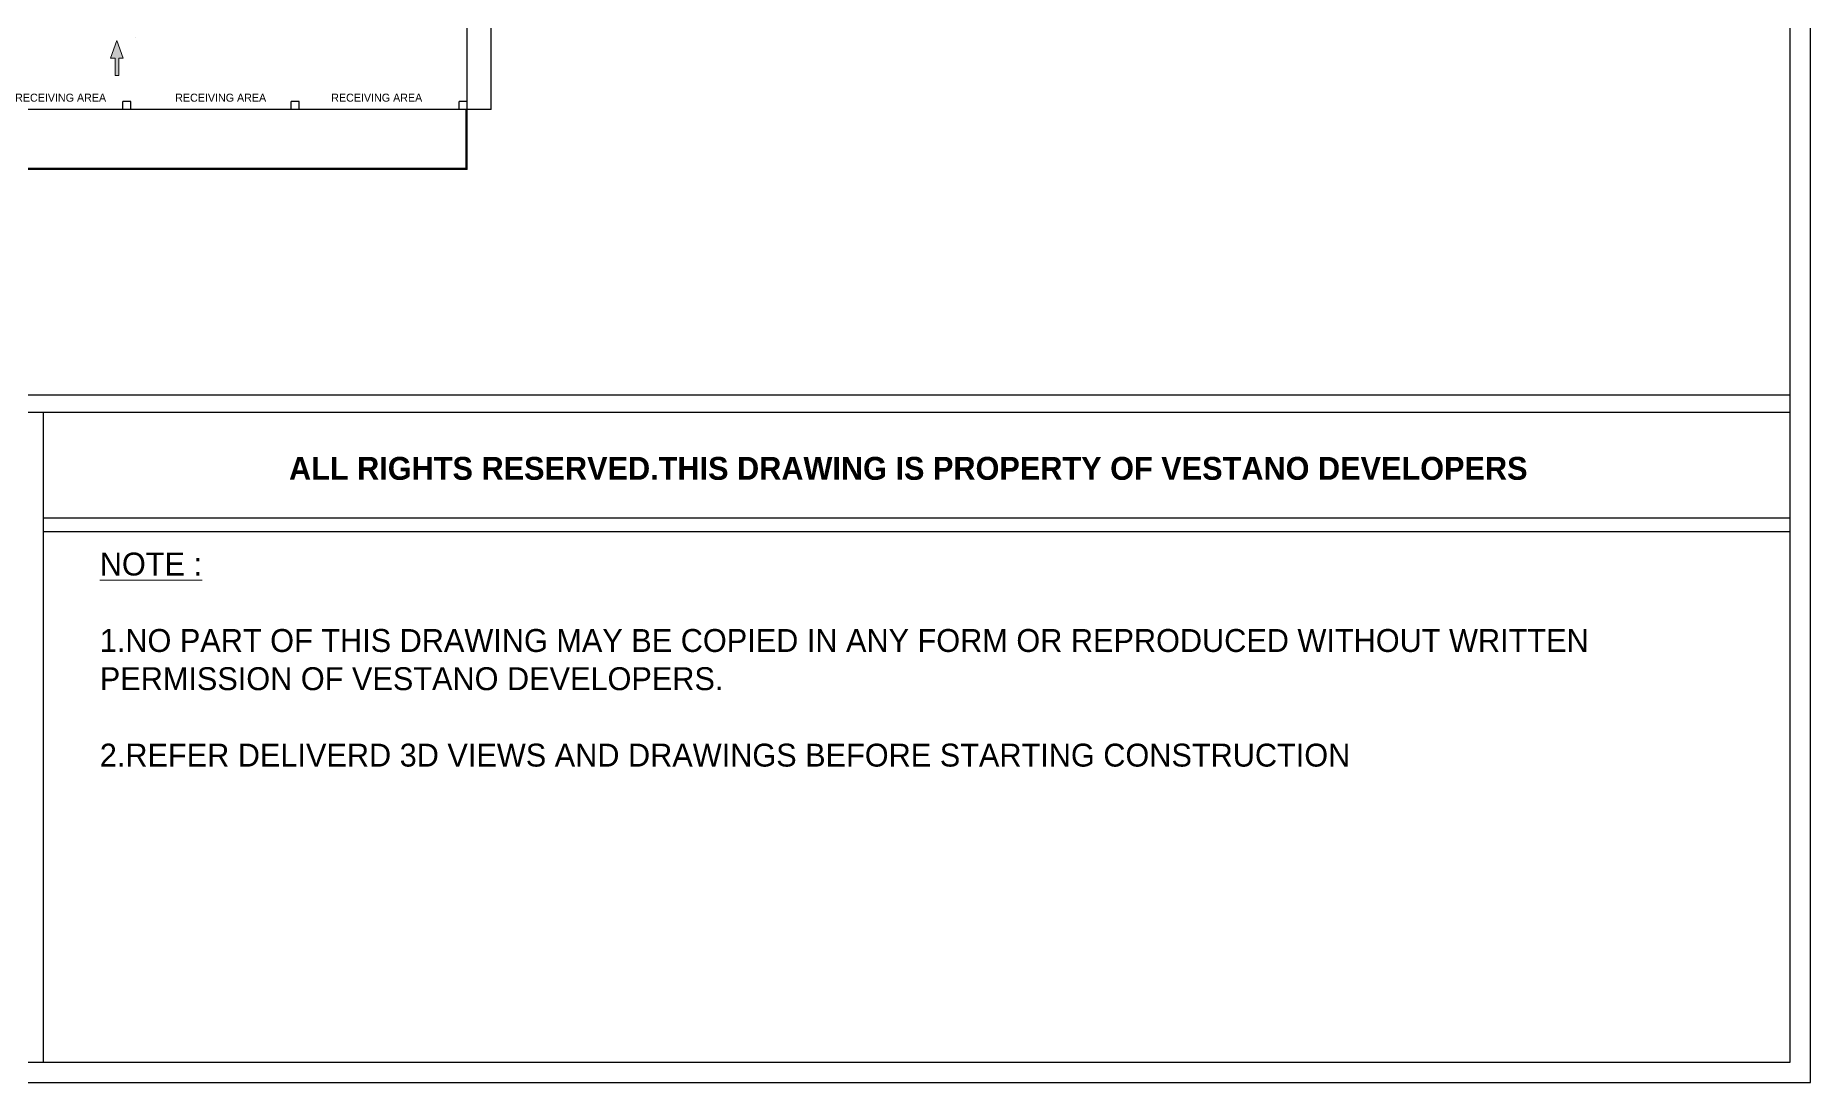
# Model space of a CAD drawing. Header units: centimetres. Extents: x 382474 to 805140, y 51501 to 135682.
# Drawn here: x 388746 to 393182, y 61898 to 64515 of the extents above; entities that cross this region are included whole.
import ezdxf

# ---------------------------------------------------------------- set-up
doc = ezdxf.new("R2010")
doc.units = ezdxf.units.CM
for name, color, linetype in [('D RACK', 7, 'Continuous'), ('LVI_FLOOR BEDS - GENERAL', 254, 'Continuous'), ('Sheet Template', 7, 'Continuous'), ('text 1', 7, 'Continuous')]:
    doc.layers.add(name, color=color, linetype=linetype)
doc.layers.add('hattch', color=252, linetype='Continuous', lineweight=0)
doc.layers.add('SPN-DIM', color=8, linetype='Continuous', lineweight=15)
doc.styles.add('ARIAL', font='arial.ttf')
doc.styles.get("Standard").update_dxf_attribs({"font": 'arial.ttf'})

msp = doc.modelspace()

# ---------------------------------------------------------------- hatches: boundary and pattern name
at = {"layer": 'LVI_FLOOR BEDS - GENERAL', "lineweight": -3, "transparency": 33554508}
h = msp.add_hatch(color=1, dxfattribs=at)
h.dxf.hatch_style = 1
h.paths.add_polyline_path([(388954.1, 64415.7), (388945, 64415.7), (388945, 64458.8), (388933.8, 64458.8), (388949.5, 64502.8), (388965.3, 64458.8), (388954.1, 64458.8)])
h = msp.add_hatch(color=1, dxfattribs=at)
h.dxf.hatch_style = 1
h.paths.add_polyline_path([(388954.1, 64415.7), (388945, 64415.7), (388945, 64458.8), (388933.8, 64458.8), (388949.5, 64502.8), (388965.3, 64458.8), (388954.1, 64458.8)])
h = msp.add_hatch(color=1, dxfattribs=at)
h.dxf.hatch_style = 1
h.paths.add_polyline_path([(388954.1, 64415.7), (388945, 64415.7), (388945, 64458.8), (388933.8, 64458.8), (388949.5, 64502.8), (388965.3, 64458.8), (388954.1, 64458.8)])
h = msp.add_hatch(color=1, dxfattribs=at)
h.dxf.hatch_style = 1
h.paths.add_polyline_path([(388954.1, 64415.7), (388945, 64415.7), (388945, 64458.8), (388933.8, 64458.8), (388949.5, 64502.8), (388965.3, 64458.8), (388954.1, 64458.8)])
h = msp.add_hatch(color=1, dxfattribs=at)
h.dxf.hatch_style = 1
h.paths.add_polyline_path([(388954.1, 64415.7), (388945, 64415.7), (388945, 64458.8), (388933.8, 64458.8), (388949.5, 64502.8), (388965.3, 64458.8), (388954.1, 64458.8)])
h = msp.add_hatch(color=1, dxfattribs=at)
h.dxf.hatch_style = 1
h.paths.add_polyline_path([(388954.1, 64415.7), (388945, 64415.7), (388945, 64458.8), (388933.8, 64458.8), (388949.5, 64502.8), (388965.3, 64458.8), (388954.1, 64458.8)])
h = msp.add_hatch(color=1, dxfattribs=at)
h.dxf.hatch_style = 1
h.paths.add_polyline_path([(388954.1, 64415.7), (388945, 64415.7), (388945, 64458.8), (388933.8, 64458.8), (388949.5, 64502.8), (388965.3, 64458.8), (388954.1, 64458.8)])
h = msp.add_hatch(color=1, dxfattribs=at)
h.dxf.hatch_style = 1
h.paths.add_polyline_path([(388954.1, 64415.7), (388945, 64415.7), (388945, 64458.8), (388933.8, 64458.8), (388949.5, 64502.8), (388965.3, 64458.8), (388954.1, 64458.8)])
h = msp.add_hatch(color=1, dxfattribs=at)
h.dxf.hatch_style = 1
h.paths.add_polyline_path([(388954.1, 64415.7), (388945, 64415.7), (388945, 64458.8), (388933.8, 64458.8), (388949.5, 64502.8), (388965.3, 64458.8), (388954.1, 64458.8)])
h = msp.add_hatch(color=1, dxfattribs=at)
h.dxf.hatch_style = 1
h.paths.add_polyline_path([(388954.1, 64415.7), (388945, 64415.7), (388945, 64458.8), (388933.8, 64458.8), (388949.5, 64502.8), (388965.3, 64458.8), (388954.1, 64458.8)])
h = msp.add_hatch(color=1, dxfattribs=at)
h.dxf.hatch_style = 1
h.paths.add_polyline_path([(388954.1, 64415.7), (388945, 64415.7), (388945, 64458.8), (388933.8, 64458.8), (388949.5, 64502.8), (388965.3, 64458.8), (388954.1, 64458.8)])
h = msp.add_hatch(color=1, dxfattribs=at)
h.dxf.hatch_style = 1
h.paths.add_polyline_path([(388954.1, 64415.7), (388945, 64415.7), (388945, 64458.8), (388933.8, 64458.8), (388949.5, 64502.8), (388965.3, 64458.8), (388954.1, 64458.8)])
h = msp.add_hatch(color=1, dxfattribs=at)
h.dxf.hatch_style = 1
h.paths.add_polyline_path([(388954.1, 64415.7), (388945, 64415.7), (388945, 64458.8), (388933.8, 64458.8), (388949.5, 64502.8), (388965.3, 64458.8), (388954.1, 64458.8)])
h = msp.add_hatch(color=1, dxfattribs=at)
h.dxf.hatch_style = 1
h.paths.add_polyline_path([(388954.1, 64415.7), (388945, 64415.7), (388945, 64458.8), (388933.8, 64458.8), (388949.5, 64502.8), (388965.3, 64458.8), (388954.1, 64458.8)])
h = msp.add_hatch(color=1, dxfattribs=at)
h.dxf.hatch_style = 1
h.paths.add_polyline_path([(388954.1, 64415.7), (388945, 64415.7), (388945, 64458.8), (388933.8, 64458.8), (388949.5, 64502.8), (388965.3, 64458.8), (388954.1, 64458.8)])
h = msp.add_hatch(color=1, dxfattribs=at)
h.dxf.hatch_style = 1
h.paths.add_polyline_path([(388954.1, 64415.7), (388945, 64415.7), (388945, 64458.8), (388933.8, 64458.8), (388949.5, 64502.8), (388965.3, 64458.8), (388954.1, 64458.8)])

# ---------------------------------------------------------------- linework, layer by layer
for p, q in [((389884.6, 64330.7), (389884.6, 65480.7)), ((389884.6, 64330.7), (389884.6, 65480.7)), ((389884.6, 64330.7), (389884.6, 65480.7)), ((389884.6, 64330.7), (389884.6, 65480.7)), ((389824.6, 64180.7), (389824.6, 65390.7)), ((389824.6, 64180.7), (389824.6, 65390.7)), ((389824.6, 64180.7), (389824.6, 65390.7)), ((389824.6, 64180.7), (389824.6, 65390.7)), ((389884.6, 64330.7), (389884.6, 65390.7)), ((389884.6, 64330.7), (389884.6, 65390.7)), ((389884.6, 64330.7), (387915.6, 64330.7)), ((389884.6, 64330.7), (387915.6, 64330.7)), ((389884.6, 64330.7), (387915.6, 64330.7)), ((389884.6, 64330.7), (387915.6, 64330.7)), ((388984.6, 64350.7), (388964.6, 64350.7)), ((388964.6, 64330.7), (388964.6, 64350.7)), ((388964.6, 64330.7), (388964.6, 64350.7)), ((388964.6, 64330.7), (388964.6, 64350.7)), ((388964.6, 64330.7), (388964.6, 64350.7)), ((388984.6, 64350.7), (388964.6, 64350.7)), ((388964.6, 64330.7), (388964.6, 64350.7)), ((388964.6, 64330.7), (388964.6, 64350.7)), ((388964.6, 64330.7), (388964.6, 64350.7)), ((388964.6, 64330.7), (388964.6, 64350.7)), ((388984.6, 64350.7), (388964.6, 64350.7)), ((388964.6, 64330.7), (388964.6, 64350.7)), ((388964.6, 64330.7), (388964.6, 64350.7)), ((388964.6, 64330.7), (388964.6, 64350.7)), ((388964.6, 64330.7), (388964.6, 64350.7)), ((388984.6, 64350.7), (388964.6, 64350.7)), ((388964.6, 64330.7), (388964.6, 64350.7)), ((388964.6, 64330.7), (388964.6, 64350.7)), ((388964.6, 64330.7), (388964.6, 64350.7)), ((388964.6, 64330.7), (388964.6, 64350.7)), ((388984.6, 64330.7), (388984.6, 64350.7)), ((388984.6, 64330.7), (388984.6, 64350.7)), ((388984.6, 64330.7), (388984.6, 64350.7)), ((388984.6, 64330.7), (388984.6, 64350.7)), ((388984.6, 64330.7), (388984.6, 64350.7)), ((388984.6, 64330.7), (388984.6, 64350.7)), ((388984.6, 64330.7), (388984.6, 64350.7)), ((388984.6, 64330.7), (388984.6, 64350.7)), ((389384.6, 64330.7), (389384.6, 64350.7)), ((389384.6, 64330.7), (389384.6, 64350.7)), ((389404.6, 64350.7), (389384.6, 64350.7)), ((389384.6, 64330.7), (389384.6, 64350.7)), ((389384.6, 64330.7), (389384.6, 64350.7)), ((389404.6, 64350.7), (389384.6, 64350.7)), ((389384.6, 64330.7), (389384.6, 64350.7)), ((389384.6, 64330.7), (389384.6, 64350.7)), ((389404.6, 64350.7), (389384.6, 64350.7)), ((389384.6, 64330.7), (389384.6, 64350.7)), ((389384.6, 64330.7), (389384.6, 64350.7)), ((389404.6, 64350.7), (389384.6, 64350.7)), ((389404.6, 64330.7), (389404.6, 64350.7)), ((389404.6, 64330.7), (389404.6, 64350.7)), ((389404.6, 64330.7), (389404.6, 64350.7)), ((389404.6, 64330.7), (389404.6, 64350.7)), ((389804.6, 64330.7), (389804.6, 64350.7)), ((389824.6, 64350.7), (389804.6, 64350.7)), ((389804.6, 64330.7), (389804.6, 64350.7)), ((389824.6, 64350.7), (389804.6, 64350.7)), ((389804.6, 64330.7), (389804.6, 64350.7)), ((389824.6, 64350.7), (389804.6, 64350.7)), ((389804.6, 64330.7), (389804.6, 64350.7)), ((389824.6, 64350.7), (389804.6, 64350.7)), ((389822.6, 64182.7), (389822.6, 64330.7)), ((389822.6, 64182.7), (389822.6, 64330.7)), ((389824.6, 64330.7), (389824.6, 64330.7)), ((389824.6, 64330.7), (389824.6, 64330.7)), ((389824.6, 64330.7), (389824.6, 64330.7)), ((389824.6, 64330.7), (389824.6, 64330.7)), ((389824.6, 64180.7), (388644.6, 64180.7)), ((389824.6, 64180.7), (388644.6, 64180.7)), ((389824.6, 64180.7), (388644.6, 64180.7)), ((389824.6, 64180.7), (388644.6, 64180.7)), ((389822.6, 64182.7), (388646.6, 64182.7)), ((389822.6, 64182.7), (388646.6, 64182.7))]:
    msp.add_line(p, q)
for points in [[(382474.4, 69469.8), (382474.4, 61898.1), (393181.8, 61898.1), (393181.8, 69469.8)], [(382474.4, 69469.8), (382474.4, 61898.1), (393181.8, 61898.1), (393181.8, 69469.8)], [(382474.4, 69469.8), (382474.4, 61898.1), (393181.8, 61898.1), (393181.8, 69469.8)], [(382474.4, 69469.8), (382474.4, 61898.1), (393181.8, 61898.1), (393181.8, 69469.8)], [(382525.4, 69418.8), (382525.4, 61949.1), (393130.8, 61949.1), (393130.8, 69418.8)], [(382525.4, 69418.8), (382525.4, 61949.1), (393130.8, 61949.1), (393130.8, 69418.8)], [(382525.4, 69418.8), (382525.4, 61949.1), (393130.8, 61949.1), (393130.8, 69418.8)], [(382525.4, 69418.8), (382525.4, 61949.1), (393130.8, 61949.1), (393130.8, 69418.8)]]:
    msp.add_lwpolyline(points, close=True)
at = {"layer": 'D RACK', "color": 251, "lineweight": 18, "true_color": 0x636466}
msp.add_line((388995.6, 64510.5), (388995.6, 64510.5), dxfattribs=at)
msp.add_line((388995.6, 64510.5), (388995.6, 64510.5), dxfattribs=at)
at = {"layer": 'hattch', "color": 0, "lineweight": -3}
for p, q in [((393130.8, 63616.5), (382525.4, 63616.5)), ((393130.8, 63616.5), (382525.4, 63616.5)), ((393130.8, 63616.5), (382525.4, 63616.5)), ((393130.8, 63616.5), (382525.4, 63616.5)), ((393130.8, 63572.8), (382525.4, 63572.8)), ((393130.8, 63572.8), (382525.4, 63572.8)), ((393130.8, 63572.8), (382525.4, 63572.8)), ((393130.8, 63572.8), (382525.4, 63572.8))]:
    msp.add_line(p, q, dxfattribs=at)
at = {"layer": 'Sheet Template'}
for p, q in [((388765, 63572.8), (388765, 61949.1)), ((388765, 63572.8), (388765, 61949.1)), ((388765, 63572.8), (388765, 61949.1)), ((388765, 63572.8), (388765, 61949.1)), ((393130.8, 63308.8), (388765, 63308.8)), ((393130.8, 63308.8), (388765, 63308.8)), ((393130.8, 63308.8), (388765, 63308.8)), ((393130.8, 63308.8), (388765, 63308.8)), ((393130.8, 63274.8), (388765, 63274.8)), ((393130.8, 63274.8), (388765, 63274.8)), ((393130.8, 63274.8), (388765, 63274.8)), ((393130.8, 63274.8), (388765, 63274.8))]:
    msp.add_line(p, q, dxfattribs=at)
at = {"layer": 'SPN-DIM', "color": 251, "true_color": 0x636466}
msp.add_lwpolyline([(388954.1, 64415.7), (388945, 64415.7), (388945, 64458.8), (388933.8, 64458.8), (388949.5, 64502.8), (388965.3, 64458.8), (388954.1, 64458.8), (388954.1, 64415.7)], dxfattribs=at)
msp.add_lwpolyline([(388954.1, 64415.7), (388945, 64415.7), (388945, 64458.8), (388933.8, 64458.8), (388949.5, 64502.8), (388965.3, 64458.8), (388954.1, 64458.8), (388954.1, 64415.7)], dxfattribs=at)
msp.add_lwpolyline([(388954.1, 64415.7), (388945, 64415.7), (388945, 64458.8), (388933.8, 64458.8), (388949.5, 64502.8), (388965.3, 64458.8), (388954.1, 64458.8), (388954.1, 64415.7)], dxfattribs=at)
msp.add_lwpolyline([(388954.1, 64415.7), (388945, 64415.7), (388945, 64458.8), (388933.8, 64458.8), (388949.5, 64502.8), (388965.3, 64458.8), (388954.1, 64458.8), (388954.1, 64415.7)], dxfattribs=at)
msp.add_lwpolyline([(388954.1, 64415.7), (388945, 64415.7), (388945, 64458.8), (388933.8, 64458.8), (388949.5, 64502.8), (388965.3, 64458.8), (388954.1, 64458.8), (388954.1, 64415.7)], dxfattribs=at)
msp.add_lwpolyline([(388954.1, 64415.7), (388945, 64415.7), (388945, 64458.8), (388933.8, 64458.8), (388949.5, 64502.8), (388965.3, 64458.8), (388954.1, 64458.8), (388954.1, 64415.7)], dxfattribs=at)
msp.add_lwpolyline([(388954.1, 64415.7), (388945, 64415.7), (388945, 64458.8), (388933.8, 64458.8), (388949.5, 64502.8), (388965.3, 64458.8), (388954.1, 64458.8), (388954.1, 64415.7)], dxfattribs=at)
msp.add_lwpolyline([(388954.1, 64415.7), (388945, 64415.7), (388945, 64458.8), (388933.8, 64458.8), (388949.5, 64502.8), (388965.3, 64458.8), (388954.1, 64458.8), (388954.1, 64415.7)], dxfattribs=at)
msp.add_lwpolyline([(388954.1, 64415.7), (388945, 64415.7), (388945, 64458.8), (388933.8, 64458.8), (388949.5, 64502.8), (388965.3, 64458.8), (388954.1, 64458.8), (388954.1, 64415.7)], dxfattribs=at)
msp.add_lwpolyline([(388954.1, 64415.7), (388945, 64415.7), (388945, 64458.8), (388933.8, 64458.8), (388949.5, 64502.8), (388965.3, 64458.8), (388954.1, 64458.8), (388954.1, 64415.7)], dxfattribs=at)
msp.add_lwpolyline([(388954.1, 64415.7), (388945, 64415.7), (388945, 64458.8), (388933.8, 64458.8), (388949.5, 64502.8), (388965.3, 64458.8), (388954.1, 64458.8), (388954.1, 64415.7)], dxfattribs=at)
msp.add_lwpolyline([(388954.1, 64415.7), (388945, 64415.7), (388945, 64458.8), (388933.8, 64458.8), (388949.5, 64502.8), (388965.3, 64458.8), (388954.1, 64458.8), (388954.1, 64415.7)], dxfattribs=at)
msp.add_lwpolyline([(388954.1, 64415.7), (388945, 64415.7), (388945, 64458.8), (388933.8, 64458.8), (388949.5, 64502.8), (388965.3, 64458.8), (388954.1, 64458.8), (388954.1, 64415.7)], dxfattribs=at)
msp.add_lwpolyline([(388954.1, 64415.7), (388945, 64415.7), (388945, 64458.8), (388933.8, 64458.8), (388949.5, 64502.8), (388965.3, 64458.8), (388954.1, 64458.8), (388954.1, 64415.7)], dxfattribs=at)
msp.add_lwpolyline([(388954.1, 64415.7), (388945, 64415.7), (388945, 64458.8), (388933.8, 64458.8), (388949.5, 64502.8), (388965.3, 64458.8), (388954.1, 64458.8), (388954.1, 64415.7)], dxfattribs=at)
msp.add_lwpolyline([(388954.1, 64415.7), (388945, 64415.7), (388945, 64458.8), (388933.8, 64458.8), (388949.5, 64502.8), (388965.3, 64458.8), (388954.1, 64458.8), (388954.1, 64415.7)], dxfattribs=at)

# ---------------------------------------------------------------- texts
at = {"layer": 'SPN-DIM', "color": 1, "char_height": 20, "width": 349.832, "attachment_point": 1, "style": 'ARIAL'}
for insert in [(388695.1, 64370), (388695.1, 64370), (389095.1, 64370), (389095.1, 64370), (389095.1, 64370), (389095.1, 64370), (389485.1, 64370), (389485.1, 64370), (389485.1, 64370), (389485.1, 64370)]:
    msp.add_mtext('{\\fCentury Gothic|b0|i0|c0|p34;RECEIVING AREA}', dxfattribs=dict(at, insert=insert))
at = {"layer": 'text 1', "lineweight": 5, "width": 3921.078, "attachment_point": 1}
for s, insert, char_height in [('{\\fCentury Gothic|b1|i0|c0|p34;ALL RIGHTS RESERVED.THIS DRAWING IS PROPERTY OF VESTANO DEVELOPERS}', (389379.5, 63462), 57.303), ('{\\fCentury Gothic|b1|i0|c0|p34;ALL RIGHTS RESERVED.THIS DRAWING IS PROPERTY OF VESTANO DEVELOPERS}', (389379.5, 63462), 57.303), ('{\\fCentury Gothic|b1|i0|c0|p34;ALL RIGHTS RESERVED.THIS DRAWING IS PROPERTY OF VESTANO DEVELOPERS}', (389379.5, 63462), 57.303), ('{\\fCentury Gothic|b1|i0|c0|p34;ALL RIGHTS RESERVED.THIS DRAWING IS PROPERTY OF VESTANO DEVELOPERS}', (389379.5, 63462), 57.303), ('{\\fCentury Gothic|b0|i0|c0|p34;\\LNOTE :\\P\\l\\P1.NO PART OF THIS DRAWING MAY BE COPIED IN ANY FORM OR REPRODUCED WITHOUT WRITTEN PERMISSION OF VESTANO DEVELOPERS.\\P\\P2.REFER DELIVERD 3D VIEWS AND DRAWINGS BEFORE STARTING CONSTRUCTION}', (388906.7, 63222.8), 57.3027), ('{\\fCentury Gothic|b0|i0|c0|p34;\\LNOTE :\\P\\l\\P1.NO PART OF THIS DRAWING MAY BE COPIED IN ANY FORM OR REPRODUCED WITHOUT WRITTEN PERMISSION OF VESTANO DEVELOPERS.\\P\\P2.REFER DELIVERD 3D VIEWS AND DRAWINGS BEFORE STARTING CONSTRUCTION}', (388906.7, 63222.8), 57.3027), ('{\\fCentury Gothic|b0|i0|c0|p34;\\LNOTE :\\P\\l\\P1.NO PART OF THIS DRAWING MAY BE COPIED IN ANY FORM OR REPRODUCED WITHOUT WRITTEN PERMISSION OF VESTANO DEVELOPERS.\\P\\P2.REFER DELIVERD 3D VIEWS AND DRAWINGS BEFORE STARTING CONSTRUCTION}', (388906.7, 63222.8), 57.3027), ('{\\fCentury Gothic|b0|i0|c0|p34;\\LNOTE :\\P\\l\\P1.NO PART OF THIS DRAWING MAY BE COPIED IN ANY FORM OR REPRODUCED WITHOUT WRITTEN PERMISSION OF VESTANO DEVELOPERS.\\P\\P2.REFER DELIVERD 3D VIEWS AND DRAWINGS BEFORE STARTING CONSTRUCTION}', (388906.7, 63222.8), 57.3027)]:
    msp.add_mtext(s, dxfattribs=dict(at, insert=insert, char_height=char_height))

doc.saveas('drawing.dxf')
